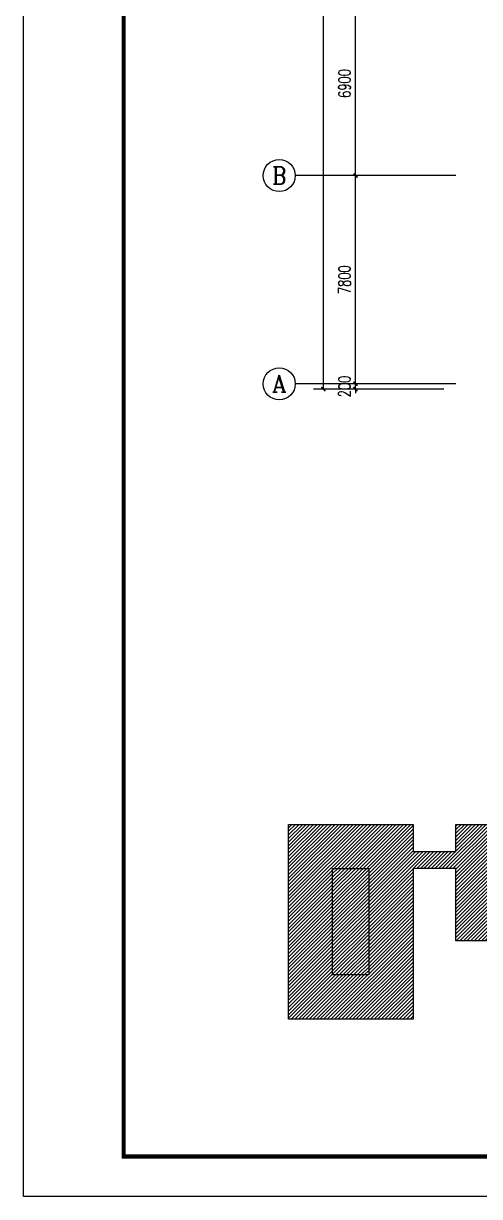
# Model space of a CAD drawing. Extents: x -70335 to 1144202, y 0 to 1100440.
# Drawn here: x 929665 to 946725, y 815906 to 859854 of the extents above; entities that cross this region are included whole.
import ezdxf
from ezdxf.enums import TextEntityAlignment as Align

# ---------------------------------------------------------------- set-up
doc = ezdxf.new("R2010")
doc.units = 0
doc.header["$LTSCALE"] = 1000
for name, color, linetype in [('3-建筑', 7, 'Continuous'), ('3-淡显', 8, 'Continuous'), ('AXIS_TEXT', 7, 'Continuous'), ('BTTK', 7, 'Continuous'), ('PUB_TITLE', 4, 'Continuous'), ('改过图层标记', 3, 'Continuous')]:
    doc.layers.add(name, color=color, linetype=linetype)
doc.styles.add('_TCH_AXIS', font='COMPLEX', dxfattribs={"bigfont": 'GBCBIG'})
doc.styles.add('_TCH_DIM_T3', font='SIMPLEX', dxfattribs={"width": 0.705882, "bigfont": 'GBCBIG'})
doc.styles.add('COMPLEX', font='COMPLEX')
doc.styles.add('HZ(TK)', font='geniso.shx', dxfattribs={"width": 0.9, "bigfont": 'hztxt.shx'})
doc.dimstyles.new('_TCH_ARCH&&150', dxfattribs={"dimtxt": 446.25, "dimasz": 150, "dimexe": 375, "dimexo": 450, "dimgap": 189.375, "dimtad": 1, "dimdec": 0, "dimzin": 0, "dimdsep": 46, "dimtxsty": '_TCH_DIM_T3', "dimblk": 'ARCHTICK', "dimcen": 0.09, "dimclrt": 7, "dimazin": 2, "dimtfac": 1, "dimtdec": 0, "dimtix": 1, "dimtmove": 2, "dimatfit": 3, "dimfxl": 1, "dimtolj": 1, "dimtzin": 0, "dimarcsym": 0})

# ---------------------------------------------------------------- blocks, each defined once
blk = doc.blocks.new('vhtemplate_2019年新竖式图框_A1_1_2', base_point=(-420.5, 0))
at = {"layer": 'PUB_TITLE', "color": 7}
blk.add_lwpolyline([(-420.5, 594), (841, 594), (841, 0), (-420.5, 0)], close=True, dxfattribs=at)
at = {"layer": 'PUB_TITLE', "const_width": 1}
blk.add_lwpolyline([(-395.5, 10), (831, 10), (831, 584), (-395.5, 584)], close=True, dxfattribs=at)
at = {"layer": 'BTTK', "color": 4, "style": 'HZ(TK)', "width": 0.9}
for tag, p in [('合作单位', (796, 511.5)), ('建设单位', (796, 209.5)), ('工程名称', (796, 176.5)), ('子项名称', (806, 160)), ('图纸名称', (796, 141))]:
    blk.add_attdef(tag, text='', height=3.5, dxfattribs=at).set_placement(p, align=Align.MIDDLE_CENTER)
for tag, p in [('注册证书号', (808.5, 279)), ('注册印章号', (808.5, 271)), ('设计号', (806, 193)), ('图别', (789.75, 34)), ('图号', (822.25, 34)), ('版本号', (789.75, 26)), ('日期', (822.25, 26))]:
    blk.add_attdef(tag, text='', height=3.5, dxfattribs=at).set_placement(p, align=Align.MIDDLE)
blk = doc.blocks.new('_AXISO')
blk.add_circle((0, 0), 0.5)
at = {"layer": 'AXIS_TEXT', "style": 'COMPLEX', "width": 1.041667}
blk.add_attdef('A', text='', height=0.56, dxfattribs=at).set_placement((-0.25, -0.28), (0.25, -0.28), align=Align.FIT)
blk = doc.blocks.new('_ArchTick')
at = {"color": 0, "linetype": 'ByBlock', "const_width": 0.4}
blk.add_lwpolyline([(-0.5, -0.5), (0.5, 0.5)], dxfattribs=at)
blk = doc.blocks.new('*D3010')
at = {"layer": '3-建筑', "color": 0, "lineweight": -2, "transparency": 16777216}
for p, q in [((945385, 882854), (940510, 882854)), ((940885, 846154), (940885, 882854)), ((945385, 846154), (940510, 846154))]:
    blk.add_line(p, q, dxfattribs=at)
at = {"layer": 'Defpoints', "color": 0, "transparency": 16777216}
for p in [(940885, 882854), (945835, 882854), (945835, 846154)]:
    blk.add_point(p, dxfattribs=at)
at = {"layer": '3-建筑', "color": 0, "lineweight": -2, "transparency": 16777216, "xscale": 150, "yscale": 150, "zscale": 150}
for p, rotation in [((940885, 882854), 90), ((940885, 846154), 270)]:
    blk.add_blockref('_ArchTick', p, dxfattribs=dict(at, rotation=rotation))
at = {"layer": '3-建筑', "color": 7, "transparency": 16777216, "insert": (940472, 864504), "char_height": 446.2, "attachment_point": 5, "rotation": 90, "style": '_TCH_DIM_T3'}
blk.add_mtext('\\A1;36700', dxfattribs=at)
blk = doc.blocks.new('*D3011')
at = {"layer": '3-建筑', "color": 0, "lineweight": -2, "transparency": 16777216}
for p, q in [((942085, 846354), (942085, 846504)), ((945385, 846354), (941710, 846354)), ((945385, 846154), (941710, 846154)), ((942085, 846154), (942085, 846354)), ((942085, 846154), (942085, 846004))]:
    blk.add_line(p, q, dxfattribs=at)
at = {"layer": 'Defpoints', "color": 0, "transparency": 16777216}
for p in [(942085, 846354), (945835, 846354), (945835, 846154)]:
    blk.add_point(p, dxfattribs=at)
at = {"layer": '3-建筑', "color": 0, "lineweight": -2, "transparency": 16777216, "xscale": 150, "yscale": 150, "zscale": 150}
for p, rotation in [((942085, 846354), 270), ((942085, 846154), 90)]:
    blk.add_blockref('_ArchTick', p, dxfattribs=dict(at, rotation=rotation))
at = {"layer": '3-建筑', "color": 7, "transparency": 16777216, "insert": (941672, 846254), "char_height": 446.2, "attachment_point": 5, "rotation": 90, "style": '_TCH_DIM_T3'}
blk.add_mtext('\\A1;200', dxfattribs=at)
blk = doc.blocks.new('*D3012')
at = {"layer": '3-建筑', "color": 0, "lineweight": -2, "transparency": 16777216}
for p, q in [((945385, 854154), (941710, 854154)), ((942085, 846354), (942085, 854154)), ((945385, 846354), (941710, 846354))]:
    blk.add_line(p, q, dxfattribs=at)
at = {"layer": 'Defpoints', "color": 0, "transparency": 16777216}
for p in [(942085, 854154), (945835, 854154), (945835, 846354)]:
    blk.add_point(p, dxfattribs=at)
at = {"layer": '3-建筑', "color": 0, "lineweight": -2, "transparency": 16777216, "xscale": 150, "yscale": 150, "zscale": 150}
for p, rotation in [((942085, 854154), 90), ((942085, 846354), 270)]:
    blk.add_blockref('_ArchTick', p, dxfattribs=dict(at, rotation=rotation))
at = {"layer": '3-建筑', "color": 7, "transparency": 16777216, "insert": (941672, 850254), "char_height": 446.2, "attachment_point": 5, "rotation": 90, "style": '_TCH_DIM_T3'}
blk.add_mtext('\\A1;7800', dxfattribs=at)
blk = doc.blocks.new('*D3013')
at = {"layer": '3-建筑', "color": 0, "lineweight": -2, "transparency": 16777216}
for p, q in [((945385, 861054), (941710, 861054)), ((942085, 854154), (942085, 861054)), ((945385, 854154), (941710, 854154))]:
    blk.add_line(p, q, dxfattribs=at)
at = {"layer": 'Defpoints', "color": 0, "transparency": 16777216}
for p in [(942085, 861054), (945835, 861054), (945835, 854154)]:
    blk.add_point(p, dxfattribs=at)
at = {"layer": '3-建筑', "color": 0, "lineweight": -2, "transparency": 16777216, "xscale": 150, "yscale": 150, "zscale": 150}
for p, rotation in [((942085, 861054), 90), ((942085, 854154), 270)]:
    blk.add_blockref('_ArchTick', p, dxfattribs=dict(at, rotation=rotation))
at = {"layer": '3-建筑', "color": 7, "transparency": 16777216, "insert": (941672, 857604), "char_height": 446.2, "attachment_point": 5, "rotation": 90, "style": '_TCH_DIM_T3'}
blk.add_mtext('\\A1;6900', dxfattribs=at)

msp = doc.modelspace()

# ---------------------------------------------------------------- hatches: boundary and pattern name
at = {"layer": '3-淡显'}
h = msp.add_hatch(dxfattribs=at)
h.set_pattern_fill('ANSI31', color=256, scale=60)
h.set_pattern_definition([(45, (732263.84, 618501.12), (-67.35192, 67.35192), [])])
h.paths.add_polyline_path([(939579.1, 829849.6), (944239.1, 829849.6), (944239.1, 828830.6), (945839.1, 828830.6), (945839.1, 829849.6), (961119.1, 829849.6), (961119.1, 828829.6), (962719.1, 828829.6), (962719.1, 829849.6), (967379.1, 829849.6), (967379.1, 822549.6), (962719.1, 822549.6), (962719.1, 828188.6), (961119.1, 828188.6), (961119.1, 825489.6), (945839.1, 825489.6), (945839.1, 828189.6), (944239.1, 828189.6), (944239.1, 822549.6), (939579.1, 822549.6)])

# ---------------------------------------------------------------- linework, layer by layer
at = {"layer": '3-建筑'}
for p, q in [((945834.7, 854153.7), (939834.7, 854153.7)), ((945834.7, 846353.7), (939834.7, 846353.7))]:
    msp.add_line(p, q, dxfattribs=at)
at = {"layer": '3-淡显'}
for points in [[(939579.1, 829849.6), (944239.1, 829849.6), (944239.1, 828830.6), (945839.1, 828830.6), (945839.1, 829849.6), (961119.1, 829849.6), (961119.1, 828829.6), (962719.1, 828829.6), (962719.1, 829849.6), (967379.1, 829849.6), (967379.1, 822549.6), (962719.1, 822549.6), (962719.1, 828188.6), (961119.1, 828188.6), (961119.1, 825489.6), (945839.1, 825489.6), (945839.1, 828189.6), (944239.1, 828189.6), (944239.1, 822549.6), (939579.1, 822549.6), (939579.1, 829849.6)], [(941639.1, 824209.6), (941229.1, 824209.6), (941229.1, 828189.6), (942589.1, 828189.6), (942589.1, 824209.6), (941639.1, 824209.6)]]:
    msp.add_lwpolyline(points, dxfattribs=at)

# ---------------------------------------------------------------- block references
at = {"layer": '3-建筑'}
ref = msp.add_blockref('_AXISO', (939234.7, 854153.7), dxfattribs=dict(at, xscale=1200, yscale=1200, zscale=1200))
ref.add_attrib('A', 'B', dxfattribs={"layer": 'AXIS_TEXT', "height": 652.9, "style": '_TCH_AXIS'}).set_placement((938970.4, 853827.3), (939498.9, 853827.3), align=Align.FIT)
ref = msp.add_blockref('_AXISO', (939234.7, 846353.7), dxfattribs=dict(at, xscale=1200, yscale=1200, zscale=1200))
ref.add_attrib('A', 'A', dxfattribs={"layer": 'AXIS_TEXT', "height": 637.8, "style": '_TCH_AXIS'}).set_placement((938961.3, 846034.8), (939508, 846034.8), align=Align.FIT)
at = {"layer": '改过图层标记', "xscale": 150, "yscale": 150, "zscale": 150}
msp.add_blockref('vhtemplate_2019年新竖式图框_A1_1_2', (929665.1, 815905.6), dxfattribs=at)

# ---------------------------------------------------------------- dimensions: what is measured, and where the dimension line sits
at = {"layer": '3-建筑'}
for p1, p2, distance, picture, middle in [((945834.7, 846153.7), (945834.7, 882853.7), 4950, '*D3010', (940472.2, 864503.7)), ((945834.7, 854153.7), (945834.7, 861053.7), 3750, '*D3013', (941672.2, 857603.7)), ((945834.7, 846353.7), (945834.7, 854153.7), 3750, '*D3012', (941672.2, 850253.7)), ((945834.7, 846153.7), (945834.7, 846353.7), 3750, '*D3011', (941672.2, 846253.7))]:
    dim = msp.add_aligned_dim(p1=p1, p2=p2, distance=distance, dimstyle='_TCH_ARCH&&150', dxfattribs=at)
    dim.commit()
    dim.dimension.update_dxf_attribs({"geometry": picture, "text_midpoint": middle})

doc.saveas('drawing.dxf')
